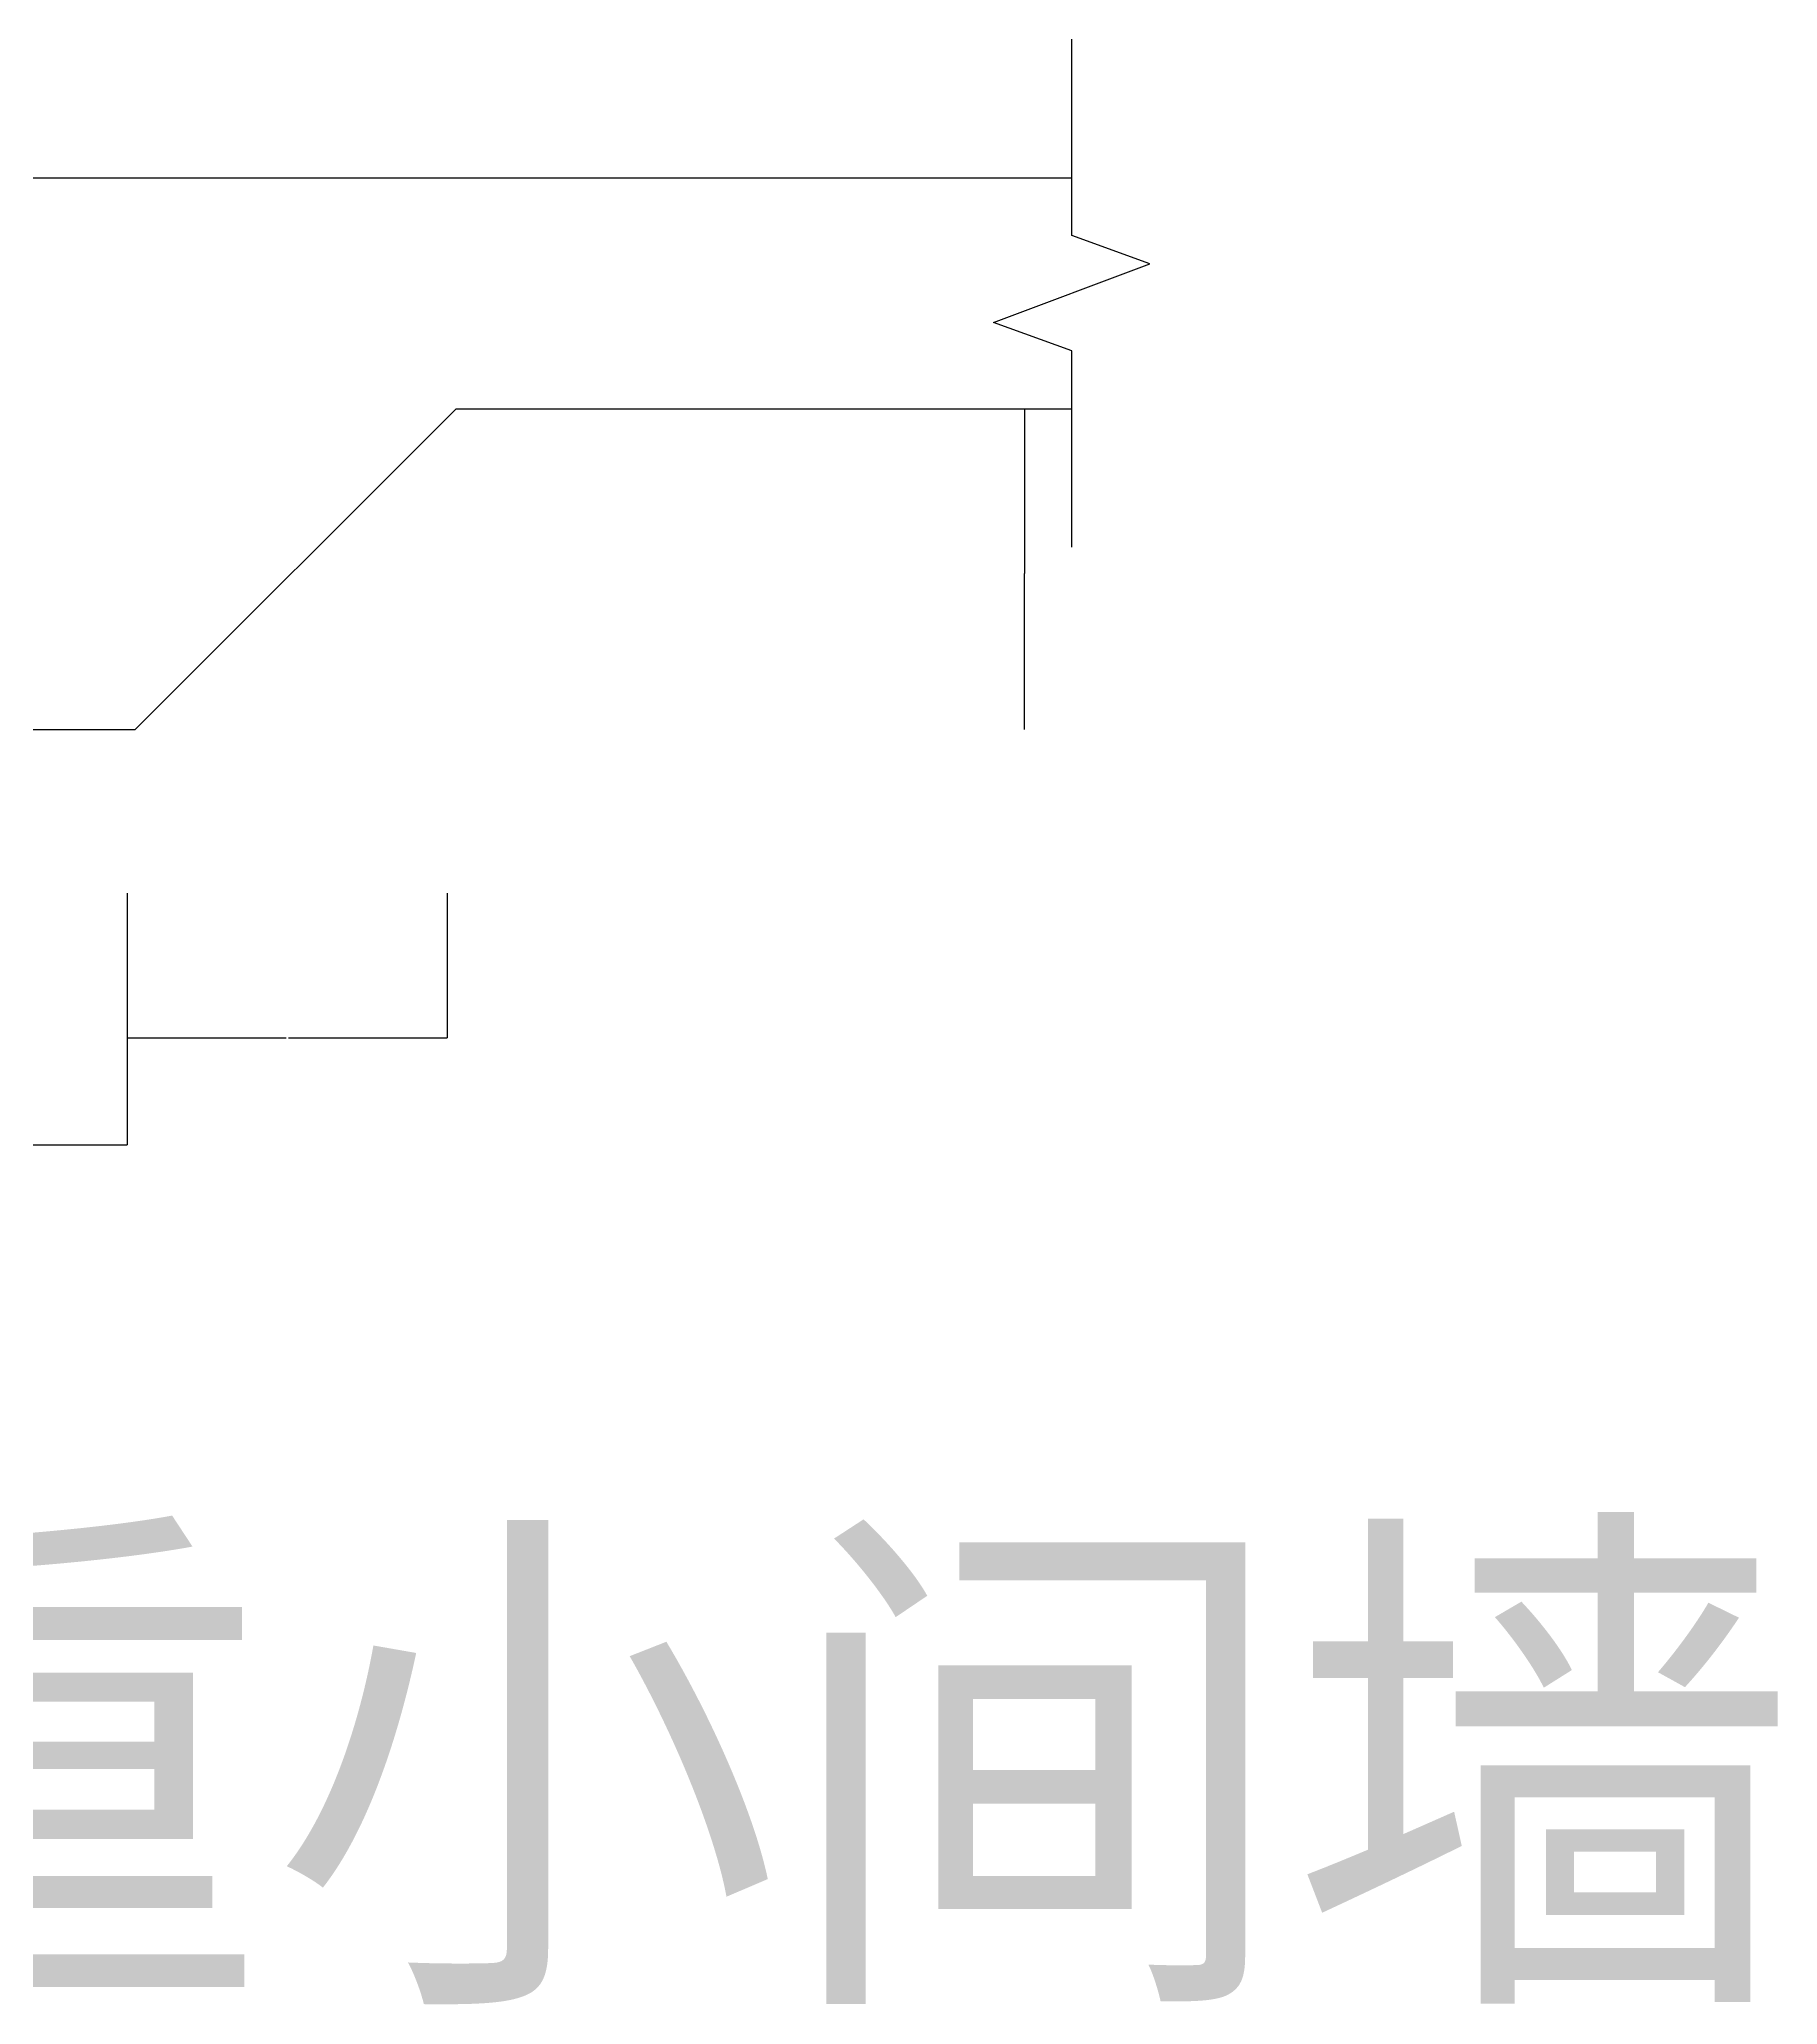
# Model space of a CAD drawing. Header units: metres. Extents: x 4568 to 182545, y -86951 to 35529.
# Drawn here: x 71176 to 73615, y -10186 to -7427 of the extents above; entities that cross this region are included whole.
import ezdxf

# ---------------------------------------------------------------- set-up
doc = ezdxf.new("R2010")
doc.units = ezdxf.units.M
for name, color, linetype in [('BEAM', 4, 'Continuous'), ('DIM', 1, 'Continuous'), ('TEXT', 7, 'Continuous')]:
    doc.layers.add(name, color=color, linetype=linetype)
doc.dimstyles.get("Standard").update_dxf_attribs({"dimtxt": 2.5, "dimasz": 2.5, "dimexe": 1.25, "dimexo": 0.625, "dimtad": 1, "dimcen": 2.5, "dimazin": 3, "dimtfac": 1, "dimtmove": 0, "dimatfit": 3})

# ---------------------------------------------------------------- blocks, each defined once
blk = doc.blocks.new('_CLOSEDFILLED')
at = {"color": 0, "linetype": 'BYBLOCK'}
blk.add_solid([(-1, 0), (0, 0), (-1, 0)], dxfattribs=at)
blk = doc.blocks.new('*D98')
for p, q in [((72558.1, -7947.08), (72558.1, -8176.88)), ((72557.85, -8176.88), (72557.6, -8176.88)), ((72558.1, -8395.74), (72558.1, -8176.88)), ((72558.1, -8176.88), (72558.1, -8176.88)), ((72558.35, -8176.88), (72558.6, -8176.88))]:
    blk.add_line(p, q)
at = {"layer": 'Defpoints'}
for p in [(72558.1, -7947.08), (72558.1, -8176.88), (72558.1, -8395.74)]:
    blk.add_point(p, dxfattribs=at)
at = {"xscale": 0.25, "yscale": 0.25}
blk.add_blockref('_CLOSEDFILLED', (72558.1, -8176.88), dxfattribs=at)
at = {"xscale": 0.25, "yscale": 0.25, "rotation": 180}
blk.add_blockref('_CLOSEDFILLED', (72558.1, -8176.88), dxfattribs=at)
at = {"insert": (72558.1, -8175.755), "char_height": 1, "attachment_point": 5}
blk.add_mtext('130', dxfattribs=at)
blk = doc.blocks.new('*D135')
for p, q in [((71299.02, -8625.54), (71299.02, -8978.92)), ((70050.89, -8636.49), (70050.89, -8978.92)), ((70051.14, -8978.92), (70673.455, -8978.92)), ((70676.455, -8978.92), (71298.77, -8978.92))]:
    blk.add_line(p, q)
at = {"layer": 'Defpoints'}
for p in [(71299.02, -8625.54), (70050.89, -8636.49), (70050.89, -8978.92)]:
    blk.add_point(p, dxfattribs=at)
at = {"xscale": 0.25, "yscale": 0.25, "rotation": 180}
blk.add_blockref('_CLOSEDFILLED', (70050.89, -8978.92), dxfattribs=at)
at = {"xscale": 0.25, "yscale": 0.25}
blk.add_blockref('_CLOSEDFILLED', (71299.02, -8978.92), dxfattribs=at)
at = {"insert": (70674.955, -8978.92), "char_height": 1, "attachment_point": 5}
blk.add_mtext('300', dxfattribs=at)
blk = doc.blocks.new('*D137')
for p, q in [((71299.02, -8625.54), (71299.02, -8828.92)), ((71747.91, -8625.54), (71747.91, -8828.92)), ((71299.27, -8828.92), (71521.965, -8828.92)), ((71524.965, -8828.92), (71747.66, -8828.92))]:
    blk.add_line(p, q)
at = {"layer": 'Defpoints'}
for p in [(71299.02, -8625.54), (71747.91, -8625.54), (71299.02, -8828.92)]:
    blk.add_point(p, dxfattribs=at)
at = {"xscale": 0.25, "yscale": 0.25, "rotation": 180}
blk.add_blockref('_CLOSEDFILLED', (71299.02, -8828.92), dxfattribs=at)
at = {"xscale": 0.25, "yscale": 0.25}
blk.add_blockref('_CLOSEDFILLED', (71747.91, -8828.92), dxfattribs=at)
at = {"insert": (71523.465, -8828.92), "char_height": 1, "attachment_point": 5}
blk.add_mtext('130', dxfattribs=at)

msp = doc.modelspace()

# ---------------------------------------------------------------- linework, layer by layer
at = {"layer": 'BEAM'}
for p, q in [((70412.95, -7621.72), (72624.27, -7621.72)), ((71309.97, -8395.74), (71760.22, -7945.72)), ((71760.22, -7945.72), (72624.27, -7945.72)), ((70061.83, -8395.74), (71309.97, -8395.74))]:
    msp.add_line(p, q, dxfattribs=at)
at = {"layer": 'DIM'}
msp.add_lwpolyline([(72624.27, -8140.12), (72624.27, -7864.72), (72514.66, -7824.82), (72733.88, -7742.61), (72624.27, -7702.72), (72624.27, -7427.32)], dxfattribs=at)

# ---------------------------------------------------------------- texts
at = {"layer": 'TEXT'}
msp.add_text('非承重小间墙', height=550, dxfattribs=at).set_placement((69354.89, -10124.87))

# ---------------------------------------------------------------- dimensions: what is measured, and where the dimension line sits
for base, p1, p2, text, picture, middle in [((72558.1, -8176.88), (72558.1, -8395.74), (72558.1, -7947.08), '130', '*D98', (72558.1, -8175.755)), ((70050.89, -8978.92), (70050.89, -8636.49), (71299.02, -8625.54), '300', '*D135', (70674.955, -8978.92)), ((71299.02, -8828.92), (71299.02, -8625.54), (71747.91, -8625.54), '130', '*D137', (71523.465, -8828.92))]:
    dim = msp.add_linear_dim(base=base, p1=p1, p2=p2, text=text, dimstyle='Standard')
    dim.commit()
    dim.dimension.update_dxf_attribs({"geometry": picture, "text_midpoint": middle})

doc.saveas('drawing.dxf')
